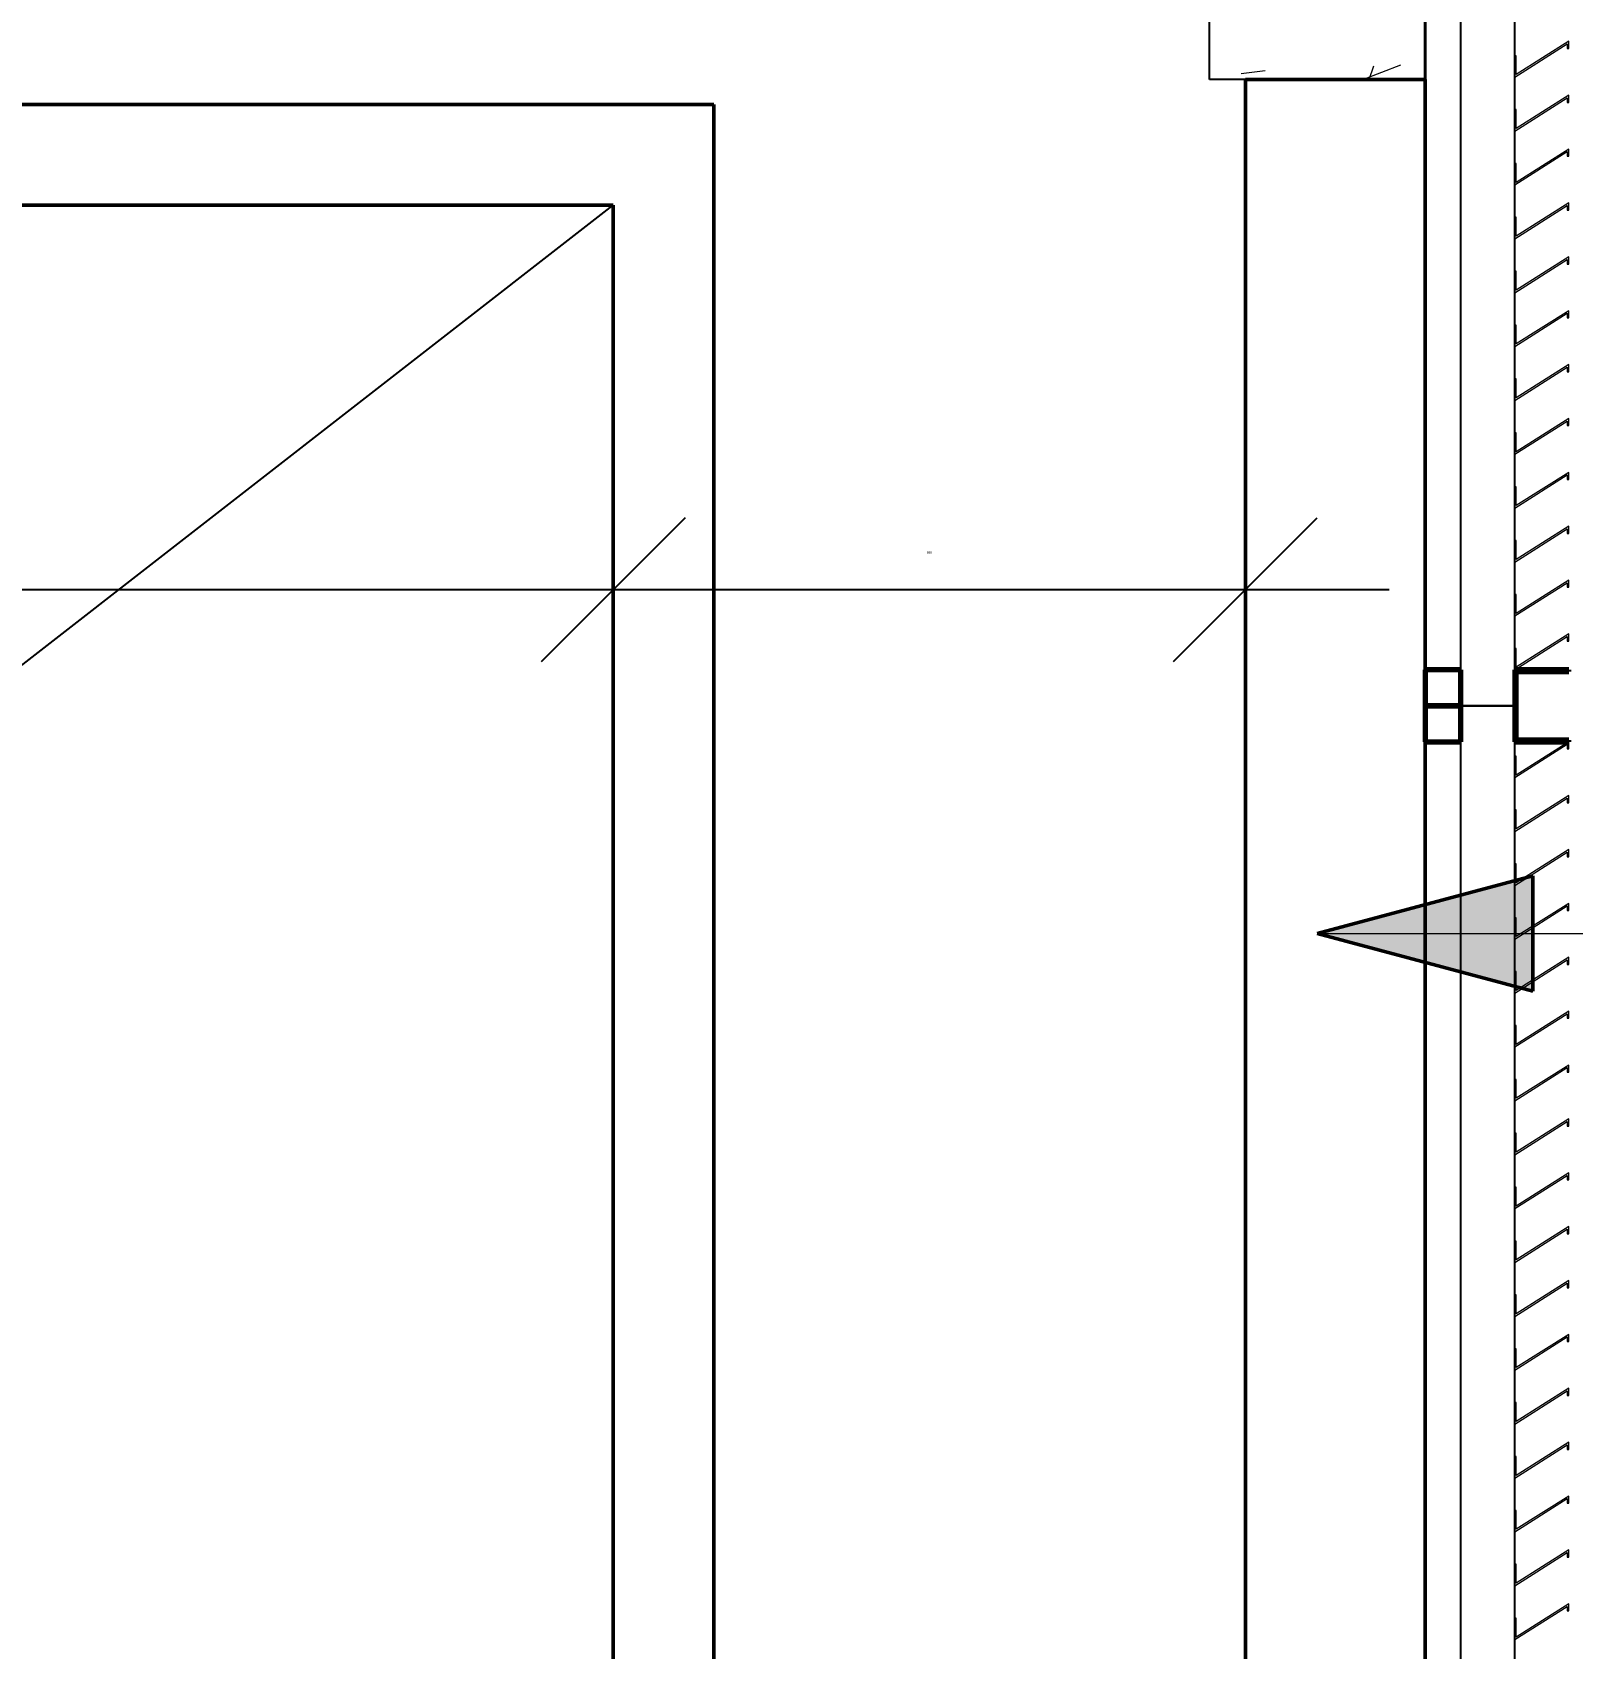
# Model space of a CAD drawing. Header units: millimetres. Extents: x -1379 to 1385823, y -4884429 to 548763.
# Drawn here: x 295061 to 297205, y -2303227 to -2300977 of the extents above; entities that cross this region are included whole.
import ezdxf

# ---------------------------------------------------------------- set-up
doc = ezdxf.new("R2010")
doc.units = ezdxf.units.MM
doc.layers.add('000 - CONCRETE_COL_CUT_COLOR_5', color=7, linetype='Continuous')
doc.layers.add('000 - D I M', color=7, linetype='Continuous')
doc.layers.add('000 - CONCRETE_EX_LOUVERS_DEF_SUB', color=7, linetype='Continuous', plot=False)
for name, color, linetype, lineweight in [('_ _ A-DETL-OPENING', 7, 'Continuous', 25), ('A-COLS-E', 7, 'Continuous', 35), ('A-FLOR-E', 7, 'Continuous', 35), ('A-GENM', 7, 'Continuous', 35), ('A-GLAZ-CURT', 7, 'Continuous', 35), ('G-ANNO-SPOR', 7, 'Continuous', 9), ('WALL-E', 7, 'Continuous', 50)]:
    doc.layers.add(name, color=color, linetype=linetype, lineweight=lineweight)
doc.styles.add('Arial_2', font='arial.ttf', dxfattribs={"height": 3})
doc.dimstyles.new('DPA-DIM-3_0_T-T', dxfattribs={"dimscale": 304.8, "dimtxt": 306.07782, "dimasz": 0.656168, "dimexe": 0.656168, "dimexo": 0.0625, "dimgap": 0.164042, "dimtad": 1, "dimdec": 0, "dimzin": 0, "dimdsep": 46, "dimtxsty": 'Arial_2', "dimblk1": 'OBLIQUE', "dimblk2": 'OBLIQUE', "dimsah": 1, "dimcen": 0.09, "dimdle": 0.656168, "dimclrd": 7, "dimclre": 7, "dimclrt": 7, "dimadec": 8, "dimazin": 0, "dimtfac": 1, "dimtdec": 4, "dimtix": 1, "dimtmove": 0, "dimatfit": 3, "dimfxl": 1.312336, "dimfxlon": 1, "dimtvp": 1, "dimtolj": 1, "dimtzin": 0, "dimarcsym": 2})

# ---------------------------------------------------------------- blocks, each defined once
blk = doc.blocks.new('DPA_Rectangular - 300 x 700mm-V9-IV01 - LOWER ROOF LEVEL PLAN')
at = {"layer": '000 - CONCRETE_COL_CUT_COLOR_5', "lineweight": 9}
h = blk.add_hatch(dxfattribs=at)
h.set_pattern_fill('FP_10', style=0, pattern_type=2)
h.set_pattern_definition([(50, (-233076.46, 2308050.5), (728.7365, -63.75582), [76.2, -838.2]), (355, (-233076.5, 2308050.5), (-140.97162, 764.2276), [60.96, -670.56]), (100.451, (-233015.74, 2308045.2), (587.77, 700.46675), [64.76, -712.36]), (46.184, (-233076.5, 2308253.7), (1084.31624, -168.17096), [114.3, -1257.3]), (96.636, (-232986.1, 2308239.7), (949.6099, 989.70985), [97.14, -1068.54]), (351.184, (-233076.5, 2308253.7), (949.62055, 989.70115), [91.44, -1005.84]), (21, (-232974.86, 2308202.9), (606.45787, -409.06057), [76.2, -838.2]), (326, (-232974.9, 2308202.9), (247.20834, 736.75292), [60.96, -670.56]), (71.451, (-232924.3, 2308168.8), (853.66825, 327.68547), [64.76, -712.36]), (37.5, (-233076.46, 2308050.48), (12.354693, 338.22012), [33.528, -628.904, 33.528, -1320.292]), (37.5, (-233076.46, 2308050.48), (12.354693, 338.22012), [-695.96, -647.192, 33.528, -639.572]), (7.5, (-233076.46, 2308050.48), (267.278874, 400.722127), [33.528, -354.584, 33.528, -870.204]), (7.5, (-233076.46, 2308050.48), (267.278874, 400.722127), [-421.64, -613.664, 33.528, -223.012]), (327.5, (-233303.03, 2308050.48), (542.36333, -22.915345), [33.528, -220.472, 33.528, -1810.512]), (327.5, (-233303.03, 2308050.48), (542.36333, -22.915345), [-287.528, -758.952, 33.528, -1018.032]), (317.5, (-233404.63, 2308050.5), (592.51696, 101.70711), [33.528, -296.672, 33.528, -1239.52]), (317.5, (-233404.63, 2308050.5), (592.51696, 101.70711), [-363.728, -492.76, 33.528, -713.232])])
h.paths.add_polyline_path([(150, -350), (150, 350), (-150, 350), (-150, -350)])
at = {"layer": '000 - CONCRETE_COL_CUT_COLOR_5', "color": 7}
for p, q in [((-150, 350), (150, 350)), ((-150, -350), (-150, 350)), ((150, 350), (150, -350)), ((150, -350), (-150, -350))]:
    blk.add_line(p, q, dxfattribs=at)
blk = doc.blocks.new('DPA_CP_Entrance Louver Grill Vertical Z - Louver Grill Vertical Z-4595767-IV01 - LOWER ROOF LEVEL PLAN')
at = {"layer": '000 - CONCRETE_EX_LOUVERS_DEF_SUB', "color": 7, "lineweight": 70}
for p, q in [((-700, 0), (-750, 0)), ((-750, 0), (-750, -50)), ((-700, -50), (-700, 0)), ((750, 0), (700, 0)), ((700, 0), (700, -50)), ((750, -50), (750, 0)), ((-750, -50), (-700, -50)), ((700, -50), (750, -50)), ((-700, -125), (-750, -125)), ((-750, -125), (-750, -127)), ((-750, -127), (-702, -127)), ((-702, -127), (-702, -200)), ((-700, -200), (-700, -125)), ((750, -125), (700, -125)), ((700, -125), (700, -200)), ((702, -200), (702, -127)), ((702, -127), (750, -127)), ((750, -127), (750, -125)), ((-702, -200), (-700, -200)), ((700, -200), (702, -200))]:
    blk.add_line(p, q, dxfattribs=at)
at = {"layer": '000 - CONCRETE_EX_LOUVERS_DEF_SUB', "color": 7}
for p, q in [((-750, -125), (-750, -50)), ((-750, -50), (750, -50)), ((750, -50), (750, -125)), ((-750, -125), (750, -125))]:
    blk.add_line(p, q, dxfattribs=at)
blk = doc.blocks.new('GM_Louver Grill Vertical Z1 - Z Profile-V214-IV01 - LOWER ROOF LEVEL PLAN')
at = {"layer": '000 - CONCRETE_EX_LOUVERS_DEF_SUB', "color": 7, "lineweight": 9}
for p, q in [((30, 0), (0.1, 0)), ((0.1, 0), (46.4, -73)), ((30, -2), (30, 0)), ((50, -75), (3.7, -2)), ((3.7, -2), (30, -2)), ((46.4, -73), (40, -73)), ((40, -73), (40, -75)), ((40, -75), (50, -75))]:
    blk.add_line(p, q, dxfattribs=at)
blk = doc.blocks.new('GM_Louver Grill Vertical Z1 - Z Profile-V215-IV01 - LOWER ROOF LEVEL PLAN')
at = {"layer": '000 - CONCRETE_EX_LOUVERS_DEF_SUB', "lineweight": 9}
h = blk.add_hatch(dxfattribs=at)
h.set_pattern_fill('FP_35', style=0, pattern_type=2)
h.set_pattern_definition([(320, (2310272.5, 233351.46), (-63.75582, -728.7365), [76.2, -838.2]), (265, (2310272.5, 233351.5), (764.2276, 140.97162), [60.96, -670.56]), (10.451, (2310267.2, 233290.74), (700.46675, -587.77), [64.76, -712.36]), (316.184, (2310475.7, 233351.5), (-168.17096, -1084.31624), [114.3, -1257.3]), (6.636, (2310461.7, 233261.1), (989.70985, -949.6099), [97.14, -1068.54]), (261.184, (2310475.7, 233351.5), (989.70115, -949.62055), [91.44, -1005.84]), (291, (2310424.9, 233249.86), (-409.06057, -606.45787), [76.2, -838.2]), (236, (2310424.9, 233249.9), (736.75292, -247.20834), [60.96, -670.56]), (341.451, (2310390.8, 233199.3), (327.68547, -853.66825), [64.76, -712.36]), (307.5, (2310272.48, 233351.46), (338.22012, -12.354693), [33.528, -628.904, 33.528, -1320.292]), (307.5, (2310272.48, 233351.46), (338.22012, -12.354693), [-695.96, -647.192, 33.528, -639.572]), (277.5, (2310272.48, 233351.46), (400.722127, -267.278874), [33.528, -354.584, 33.528, -870.204]), (277.5, (2310272.48, 233351.46), (400.722127, -267.278874), [-421.64, -613.664, 33.528, -223.012]), (237.5, (2310272.48, 233578.03), (-22.915345, -542.36333), [33.528, -220.472, 33.528, -1810.512]), (237.5, (2310272.48, 233578.03), (-22.915345, -542.36333), [-287.528, -758.952, 33.528, -1018.032]), (227.5, (2310272.5, 233679.63), (101.70711, -592.51696), [33.528, -296.672, 33.528, -1239.52]), (227.5, (2310272.5, 233679.63), (101.70711, -592.51696), [-363.728, -492.76, 33.528, -713.232])])
h.paths.add_polyline_path([(0.1, 0), (46.4, -73), (40, -73), (40, -75), (50, -75), (3.7, -2), (30, -2), (30, 0)])
at = {"layer": '000 - CONCRETE_EX_LOUVERS_DEF_SUB', "color": 7, "lineweight": 9}
for p, q in [((30, 0), (0.1, 0)), ((0.1, 0), (46.4, -73)), ((30, -2), (30, 0)), ((50, -75), (3.7, -2)), ((3.7, -2), (30, -2)), ((46.4, -73), (40, -73)), ((40, -73), (40, -75)), ((40, -75), (50, -75))]:
    blk.add_line(p, q, dxfattribs=at)
blk = doc.blocks.new('GM_Louver Grill Vertical Z1 - Z Profile-V216-IV01 - LOWER ROOF LEVEL PLAN')
at = {"layer": '000 - CONCRETE_EX_LOUVERS_DEF_SUB', "color": 7, "lineweight": 9}
for p, q in [((30, 0), (0.1, 0)), ((0.1, 0), (46.4, -73)), ((30, -2), (30, 0)), ((50, -75), (3.7, -2)), ((3.7, -2), (30, -2)), ((46.4, -73), (40, -73)), ((40, -73), (40, -75)), ((40, -75), (50, -75))]:
    blk.add_line(p, q, dxfattribs=at)
blk = doc.blocks.new('GM_Louver Grill Vertical Z1 - Z Profile-V217-IV01 - LOWER ROOF LEVEL PLAN')
at = {"layer": '000 - CONCRETE_EX_LOUVERS_DEF_SUB', "color": 7, "lineweight": 9}
for p, q in [((30, 0), (0.1, 0)), ((0.1, 0), (46.4, -73)), ((30, -2), (30, 0)), ((50, -75), (3.7, -2)), ((3.7, -2), (30, -2)), ((46.4, -73), (40, -73)), ((40, -73), (40, -75)), ((40, -75), (50, -75))]:
    blk.add_line(p, q, dxfattribs=at)
blk = doc.blocks.new('GM_Louver Grill Vertical Z1 - Z Profile-V218-IV01 - LOWER ROOF LEVEL PLAN')
at = {"layer": '000 - CONCRETE_EX_LOUVERS_DEF_SUB', "color": 7, "lineweight": 9}
for p, q in [((30, 0), (0.1, 0)), ((0.1, 0), (46.4, -73)), ((30, -2), (30, 0)), ((50, -75), (3.7, -2)), ((3.7, -2), (30, -2)), ((46.4, -73), (40, -73)), ((40, -73), (40, -75)), ((40, -75), (50, -75))]:
    blk.add_line(p, q, dxfattribs=at)
blk = doc.blocks.new('GM_Louver Grill Vertical Z1 - Z Profile-V219-IV01 - LOWER ROOF LEVEL PLAN')
at = {"layer": '000 - CONCRETE_EX_LOUVERS_DEF_SUB', "color": 7, "lineweight": 9}
for p, q in [((30, 0), (0.1, 0)), ((0.1, 0), (46.4, -73)), ((30, -2), (30, 0)), ((50, -75), (3.7, -2)), ((3.7, -2), (30, -2)), ((46.4, -73), (40, -73)), ((40, -73), (40, -75)), ((40, -75), (50, -75))]:
    blk.add_line(p, q, dxfattribs=at)
blk = doc.blocks.new('GM_Louver Grill Vertical Z1 - Z Profile-V221-IV01 - LOWER ROOF LEVEL PLAN')
at = {"layer": '000 - CONCRETE_EX_LOUVERS_DEF_SUB', "color": 7, "lineweight": 9}
for p, q in [((30, 0), (0.1, 0)), ((0.1, 0), (46.4, -73)), ((30, -2), (30, 0)), ((50, -75), (3.7, -2)), ((3.7, -2), (30, -2)), ((46.4, -73), (40, -73)), ((40, -73), (40, -75)), ((40, -75), (50, -75))]:
    blk.add_line(p, q, dxfattribs=at)
blk = doc.blocks.new('GM_Louver Grill Vertical Z1 - Z Profile-V223-IV01 - LOWER ROOF LEVEL PLAN')
at = {"layer": '000 - CONCRETE_EX_LOUVERS_DEF_SUB', "color": 7, "lineweight": 9}
for p, q in [((30, 0), (0.1, 0)), ((0.1, 0), (46.4, -73)), ((30, -2), (30, 0)), ((50, -75), (3.7, -2)), ((3.7, -2), (30, -2)), ((46.4, -73), (40, -73)), ((40, -73), (40, -75)), ((40, -75), (50, -75))]:
    blk.add_line(p, q, dxfattribs=at)
blk = doc.blocks.new('GM_Louver Grill Vertical Z1 - Z Profile-V224-IV01 - LOWER ROOF LEVEL PLAN')
at = {"layer": '000 - CONCRETE_EX_LOUVERS_DEF_SUB', "color": 7, "lineweight": 9}
for p, q in [((30, 0), (0.1, 0)), ((0.1, 0), (46.4, -73)), ((30, -2), (30, 0)), ((50, -75), (3.7, -2)), ((3.7, -2), (30, -2)), ((46.4, -73), (40, -73)), ((40, -73), (40, -75)), ((40, -75), (50, -75))]:
    blk.add_line(p, q, dxfattribs=at)
blk = doc.blocks.new('GM_Louver Grill Vertical Z1 - Z Profile-V225-IV01 - LOWER ROOF LEVEL PLAN')
at = {"layer": '000 - CONCRETE_EX_LOUVERS_DEF_SUB', "color": 7, "lineweight": 9}
for p, q in [((30, 0), (0.1, 0)), ((0.1, 0), (46.4, -73)), ((30, -2), (30, 0)), ((50, -75), (3.7, -2)), ((3.7, -2), (30, -2)), ((46.4, -73), (40, -73)), ((40, -73), (40, -75)), ((40, -75), (50, -75))]:
    blk.add_line(p, q, dxfattribs=at)
blk = doc.blocks.new('GM_Louver Grill Vertical Z1 - Z Profile-V226-IV01 - LOWER ROOF LEVEL PLAN')
at = {"layer": '000 - CONCRETE_EX_LOUVERS_DEF_SUB', "color": 7, "lineweight": 9}
for p, q in [((30, 0), (0.1, 0)), ((0.1, 0), (46.4, -73)), ((30, -2), (30, 0)), ((50, -75), (3.7, -2)), ((3.7, -2), (30, -2)), ((46.4, -73), (40, -73)), ((40, -73), (40, -75)), ((40, -75), (50, -75))]:
    blk.add_line(p, q, dxfattribs=at)
blk = doc.blocks.new('GM_Louver Grill Vertical Z1 - Z Profile-V227-IV01 - LOWER ROOF LEVEL PLAN')
at = {"layer": '000 - CONCRETE_EX_LOUVERS_DEF_SUB', "color": 7, "lineweight": 9}
for p, q in [((30, 0), (0.1, 0)), ((0.1, 0), (46.4, -73)), ((30, -2), (30, 0)), ((50, -75), (3.7, -2)), ((3.7, -2), (30, -2)), ((46.4, -73), (40, -73)), ((40, -73), (40, -75)), ((40, -75), (50, -75))]:
    blk.add_line(p, q, dxfattribs=at)
blk = doc.blocks.new('GM_Louver Grill Vertical Z1 - Z Profile-V228-IV01 - LOWER ROOF LEVEL PLAN')
at = {"layer": '000 - CONCRETE_EX_LOUVERS_DEF_SUB', "color": 7, "lineweight": 9}
for p, q in [((30, 0), (0.1, 0)), ((0.1, 0), (46.4, -73)), ((30, -2), (30, 0)), ((50, -75), (3.7, -2)), ((3.7, -2), (30, -2)), ((46.4, -73), (40, -73)), ((40, -73), (40, -75)), ((40, -75), (50, -75))]:
    blk.add_line(p, q, dxfattribs=at)
blk = doc.blocks.new('GM_Louver Grill Vertical Z1 - Z Profile-V229-IV01 - LOWER ROOF LEVEL PLAN')
at = {"layer": '000 - CONCRETE_EX_LOUVERS_DEF_SUB', "color": 7, "lineweight": 9}
for p, q in [((30, 0), (0.1, 0)), ((0.1, 0), (46.4, -73)), ((30, -2), (30, 0)), ((50, -75), (3.7, -2)), ((3.7, -2), (30, -2)), ((46.4, -73), (40, -73)), ((40, -73), (40, -75)), ((40, -75), (50, -75))]:
    blk.add_line(p, q, dxfattribs=at)
blk = doc.blocks.new('GM_Louver Grill Vertical Z1 - Z Profile-V230-IV01 - LOWER ROOF LEVEL PLAN')
at = {"layer": '000 - CONCRETE_EX_LOUVERS_DEF_SUB', "color": 7, "lineweight": 9}
for p, q in [((30, 0), (0.1, 0)), ((0.1, 0), (46.4, -73)), ((30, -2), (30, 0)), ((50, -75), (3.7, -2)), ((3.7, -2), (30, -2)), ((46.4, -73), (40, -73)), ((40, -73), (40, -75)), ((40, -75), (50, -75))]:
    blk.add_line(p, q, dxfattribs=at)
blk = doc.blocks.new('GM_Louver Grill Vertical Z1 - Z Profile-V231-IV01 - LOWER ROOF LEVEL PLAN')
at = {"layer": '000 - CONCRETE_EX_LOUVERS_DEF_SUB', "color": 7, "lineweight": 9}
for p, q in [((30, 0), (0.1, 0)), ((0.1, 0), (46.4, -73)), ((30, -2), (30, 0)), ((50, -75), (3.7, -2)), ((3.7, -2), (30, -2)), ((46.4, -73), (40, -73)), ((40, -73), (40, -75)), ((40, -75), (50, -75))]:
    blk.add_line(p, q, dxfattribs=at)
blk = doc.blocks.new('GM_Louver Grill Vertical Z1 - Z Profile-V232-IV01 - LOWER ROOF LEVEL PLAN')
at = {"layer": '000 - CONCRETE_EX_LOUVERS_DEF_SUB', "color": 7, "lineweight": 9}
for p, q in [((30, 0), (0.1, 0)), ((0.1, 0), (46.4, -73)), ((30, -2), (30, 0)), ((50, -75), (3.7, -2)), ((3.7, -2), (30, -2)), ((46.4, -73), (40, -73)), ((40, -73), (40, -75)), ((40, -75), (50, -75))]:
    blk.add_line(p, q, dxfattribs=at)
blk = doc.blocks.new('GM_Louver Grill Vertical Z1 - Z Profile-V235-IV01 - LOWER ROOF LEVEL PLAN')
at = {"layer": '000 - CONCRETE_EX_LOUVERS_DEF_SUB', "color": 7, "lineweight": 9}
for p, q in [((30, 0), (0.1, 0)), ((0.1, 0), (46.4, -73)), ((30, -2), (30, 0)), ((50, -75), (3.7, -2)), ((3.7, -2), (30, -2)), ((46.4, -73), (40, -73)), ((40, -73), (40, -75)), ((40, -75), (50, -75))]:
    blk.add_line(p, q, dxfattribs=at)
blk = doc.blocks.new('GM_Louver Grill Vertical Z1 - Z Profile-V236-IV01 - LOWER ROOF LEVEL PLAN')
at = {"layer": '000 - CONCRETE_EX_LOUVERS_DEF_SUB', "color": 7, "lineweight": 9}
for p, q in [((30, 0), (0.1, 0)), ((0.1, 0), (46.4, -73)), ((30, -2), (30, 0)), ((50, -75), (3.7, -2)), ((3.7, -2), (30, -2)), ((46.4, -73), (40, -73)), ((40, -73), (40, -75)), ((40, -75), (50, -75))]:
    blk.add_line(p, q, dxfattribs=at)
blk = doc.blocks.new('GM_Louver Grill Vertical Z1 - Z Profile-V237-IV01 - LOWER ROOF LEVEL PLAN')
at = {"layer": '000 - CONCRETE_EX_LOUVERS_DEF_SUB', "color": 7, "lineweight": 9}
for p, q in [((30, 0), (0.1, 0)), ((0.1, 0), (46.4, -73)), ((30, -2), (30, 0)), ((50, -75), (3.7, -2)), ((3.7, -2), (30, -2)), ((46.4, -73), (40, -73)), ((40, -73), (40, -75)), ((40, -75), (50, -75))]:
    blk.add_line(p, q, dxfattribs=at)
blk = doc.blocks.new('GM_Louver Grill Vertical Z1 - Z Profile-V238-IV01 - LOWER ROOF LEVEL PLAN')
at = {"layer": '000 - CONCRETE_EX_LOUVERS_DEF_SUB', "color": 7, "lineweight": 9}
for p, q in [((30, 0), (0.1, 0)), ((0.1, 0), (46.4, -73)), ((30, -2), (30, 0)), ((50, -75), (3.7, -2)), ((3.7, -2), (30, -2)), ((46.4, -73), (40, -73)), ((40, -73), (40, -75)), ((40, -75), (50, -75))]:
    blk.add_line(p, q, dxfattribs=at)
blk = doc.blocks.new('GM_Louver Grill Vertical Z1 - Z Profile-V239-IV01 - LOWER ROOF LEVEL PLAN')
at = {"layer": '000 - CONCRETE_EX_LOUVERS_DEF_SUB', "color": 7, "lineweight": 9}
for p, q in [((30, 0), (0.1, 0)), ((0.1, 0), (46.4, -73)), ((30, -2), (30, 0)), ((50, -75), (3.7, -2)), ((3.7, -2), (30, -2)), ((46.4, -73), (40, -73)), ((40, -73), (40, -75)), ((40, -75), (50, -75))]:
    blk.add_line(p, q, dxfattribs=at)
blk = doc.blocks.new('GM_Louver Grill Vertical Z1 - Z Profile-V240-IV01 - LOWER ROOF LEVEL PLAN')
at = {"layer": '000 - CONCRETE_EX_LOUVERS_DEF_SUB', "color": 7, "lineweight": 9}
for p, q in [((30, 0), (0.1, 0)), ((0.1, 0), (46.4, -73)), ((30, -2), (30, 0)), ((50, -75), (3.7, -2)), ((3.7, -2), (30, -2)), ((46.4, -73), (40, -73)), ((40, -73), (40, -75)), ((40, -75), (50, -75))]:
    blk.add_line(p, q, dxfattribs=at)
blk = doc.blocks.new('GM_Louver Grill Vertical Z1 - Z Profile-V241-IV01 - LOWER ROOF LEVEL PLAN')
at = {"layer": '000 - CONCRETE_EX_LOUVERS_DEF_SUB', "lineweight": 9}
h = blk.add_hatch(dxfattribs=at)
h.set_pattern_fill('FP_37', style=0, pattern_type=2)
h.set_pattern_definition([(320, (2308847.5, 233351.46), (-63.75582, -728.7365), [76.2, -838.2]), (265, (2308847.5, 233351.5), (764.2276, 140.97162), [60.96, -670.56]), (10.451, (2308842.2, 233290.74), (700.46675, -587.77), [64.76, -712.36]), (316.184, (2309050.7, 233351.5), (-168.17096, -1084.31624), [114.3, -1257.3]), (6.636, (2309036.7, 233261.1), (989.70985, -949.6099), [97.14, -1068.54]), (261.184, (2309050.7, 233351.5), (989.70115, -949.62055), [91.44, -1005.84]), (291, (2308999.9, 233249.86), (-409.06057, -606.45787), [76.2, -838.2]), (236, (2308999.9, 233249.9), (736.75292, -247.20834), [60.96, -670.56]), (341.451, (2308965.8, 233199.3), (327.68547, -853.66825), [64.76, -712.36]), (307.5, (2308847.48, 233351.46), (338.22012, -12.354693), [33.528, -628.904, 33.528, -1320.292]), (307.5, (2308847.48, 233351.46), (338.22012, -12.354693), [-695.96, -647.192, 33.528, -639.572]), (277.5, (2308847.48, 233351.46), (400.722127, -267.278874), [33.528, -354.584, 33.528, -870.204]), (277.5, (2308847.48, 233351.46), (400.722127, -267.278874), [-421.64, -613.664, 33.528, -223.012]), (237.5, (2308847.48, 233578.03), (-22.915345, -542.36333), [33.528, -220.472, 33.528, -1810.512]), (237.5, (2308847.48, 233578.03), (-22.915345, -542.36333), [-287.528, -758.952, 33.528, -1018.032]), (227.5, (2308847.5, 233679.63), (101.70711, -592.51696), [33.528, -296.672, 33.528, -1239.52]), (227.5, (2308847.5, 233679.63), (101.70711, -592.51696), [-363.728, -492.76, 33.528, -713.232])])
h.paths.add_polyline_path([(0.1, 0), (46.4, -73), (40, -73), (40, -75), (50, -75), (3.7, -2), (30, -2), (30, 0)])
at = {"layer": '000 - CONCRETE_EX_LOUVERS_DEF_SUB', "color": 7, "lineweight": 9}
for p, q in [((30, 0), (0.1, 0)), ((0.1, 0), (46.4, -73)), ((30, -2), (30, 0)), ((50, -75), (3.7, -2)), ((3.7, -2), (30, -2)), ((46.4, -73), (40, -73)), ((40, -73), (40, -75)), ((40, -75), (50, -75))]:
    blk.add_line(p, q, dxfattribs=at)
blk = doc.blocks.new('GM_Louver Grill Vertical Z1 - Z Profile-V242-IV01 - LOWER ROOF LEVEL PLAN')
at = {"layer": '000 - CONCRETE_EX_LOUVERS_DEF_SUB', "color": 7, "lineweight": 9}
for p, q in [((30, 0), (0.1, 0)), ((0.1, 0), (46.4, -73)), ((30, -2), (30, 0)), ((50, -75), (3.7, -2)), ((3.7, -2), (30, -2)), ((46.4, -73), (40, -73)), ((40, -73), (40, -75)), ((40, -75), (50, -75))]:
    blk.add_line(p, q, dxfattribs=at)
blk = doc.blocks.new('GM_Louver Grill Vertical Z1 - Z Profile-V243-IV01 - LOWER ROOF LEVEL PLAN')
at = {"layer": '000 - CONCRETE_EX_LOUVERS_DEF_SUB', "color": 7, "lineweight": 9}
for p, q in [((30, 0), (0.1, 0)), ((0.1, 0), (46.4, -73)), ((30, -2), (30, 0)), ((50, -75), (3.7, -2)), ((3.7, -2), (30, -2)), ((46.4, -73), (40, -73)), ((40, -73), (40, -75)), ((40, -75), (50, -75))]:
    blk.add_line(p, q, dxfattribs=at)
blk = doc.blocks.new('GM_Louver Grill Vertical Z1 - Z Profile-V244-IV01 - LOWER ROOF LEVEL PLAN')
at = {"layer": '000 - CONCRETE_EX_LOUVERS_DEF_SUB', "color": 7, "lineweight": 9}
for p, q in [((30, 0), (0.1, 0)), ((0.1, 0), (46.4, -73)), ((30, -2), (30, 0)), ((50, -75), (3.7, -2)), ((3.7, -2), (30, -2)), ((46.4, -73), (40, -73)), ((40, -73), (40, -75)), ((40, -75), (50, -75))]:
    blk.add_line(p, q, dxfattribs=at)
blk = doc.blocks.new('GM_Louver Grill Vertical Z1 - Z Profile-V245-IV01 - LOWER ROOF LEVEL PLAN')
at = {"layer": '000 - CONCRETE_EX_LOUVERS_DEF_SUB', "color": 7, "lineweight": 9}
for p, q in [((30, 0), (0.1, 0)), ((0.1, 0), (46.4, -73)), ((30, -2), (30, 0)), ((50, -75), (3.7, -2)), ((3.7, -2), (30, -2)), ((46.4, -73), (40, -73)), ((40, -73), (40, -75)), ((40, -75), (50, -75))]:
    blk.add_line(p, q, dxfattribs=at)
blk = doc.blocks.new('GM_Louver Grill Vertical Z1 - Z Profile-V247-IV01 - LOWER ROOF LEVEL PLAN')
at = {"layer": '000 - CONCRETE_EX_LOUVERS_DEF_SUB', "color": 7, "lineweight": 9}
for p, q in [((30, 0), (0.1, 0)), ((0.1, 0), (46.4, -73)), ((30, -2), (30, 0)), ((50, -75), (3.7, -2)), ((3.7, -2), (30, -2)), ((46.4, -73), (40, -73)), ((40, -73), (40, -75)), ((40, -75), (50, -75))]:
    blk.add_line(p, q, dxfattribs=at)
blk = doc.blocks.new('_Oblique')
at = {"color": 7, "linetype": 'ByBlock', "lineweight": -2}
blk.add_line((-0.5, -0.5), (0.5, 0.5), dxfattribs=at)
blk = doc.blocks.new('DIMBLOCK10-IV01 - LOWER ROOF LEVEL PLAN')
at = {"layer": '000 - D I M', "color": 7, "lineweight": -2, "transparency": 16777216}
for p, q in [((291369.6, -2301371.8), (291369.6, -2301952.8)), ((295869.6, -2301371.8), (295869.6, -2301952.8)), ((291169.6, -2301752.8), (296069.6, -2301752.8))]:
    blk.add_line(p, q, dxfattribs=at)
at = {"layer": 'Defpoints', "color": 7, "transparency": 16777216}
for p in [(291369.6, -2301352.8), (295869.6, -2301352.8), (295869.6, -2301752.8)]:
    blk.add_point(p, dxfattribs=at)
at = {"layer": '000 - D I M', "color": 7, "lineweight": -2, "transparency": 16777216, "xscale": 200, "yscale": 200, "zscale": 200, "rotation": 180}
blk.add_blockref('_Oblique', (291369.6, -2301752.8), dxfattribs=at)
at = {"layer": '000 - D I M', "color": 7, "lineweight": -2, "transparency": 16777216, "xscale": 200, "yscale": 200, "zscale": 200}
blk.add_blockref('_Oblique', (295869.6, -2301752.8), dxfattribs=at)
at = {"layer": '000 - D I M', "color": 7, "transparency": 16777216, "insert": (293619.6, -2301701.3), "char_height": 3, "width": 1107.531, "attachment_point": 5, "style": 'Arial_2'}
blk.add_mtext('\\A1;4500', dxfattribs=at)
blk = doc.blocks.new('DIMBLOCK11-IV01 - LOWER ROOF LEVEL PLAN')
at = {"layer": '000 - D I M', "color": 7, "lineweight": -2, "transparency": 16777216}
for p, q in [((295869.6, -2301371.8), (295869.6, -2301952.8)), ((296749.6, -2301371.8), (296749.6, -2301952.8)), ((295669.6, -2301752.8), (296949.6, -2301752.8))]:
    blk.add_line(p, q, dxfattribs=at)
at = {"layer": 'Defpoints', "color": 7, "transparency": 16777216}
for p in [(295869.6, -2301352.8), (296749.6, -2301352.8), (296749.6, -2301752.8)]:
    blk.add_point(p, dxfattribs=at)
at = {"layer": '000 - D I M', "color": 7, "lineweight": -2, "transparency": 16777216, "xscale": 200, "yscale": 200, "zscale": 200, "rotation": 180}
blk.add_blockref('_Oblique', (295869.6, -2301752.8), dxfattribs=at)
at = {"layer": '000 - D I M', "color": 7, "lineweight": -2, "transparency": 16777216, "xscale": 200, "yscale": 200, "zscale": 200}
blk.add_blockref('_Oblique', (296749.6, -2301752.8), dxfattribs=at)
at = {"layer": '000 - D I M', "color": 7, "transparency": 16777216, "insert": (296309.6, -2301701.3), "char_height": 3, "width": 830.648, "attachment_point": 5, "style": 'Arial_2'}
blk.add_mtext('\\A1;880', dxfattribs=at)

msp = doc.modelspace()

# ---------------------------------------------------------------- hatches: boundary and pattern name
at = {"layer": 'G-ANNO-SPOR', "lineweight": 50}
msp.add_hatch(color=7, dxfattribs=at).paths.add_polyline_path([(296849.5, -2302231.7), (297149.5, -2302312.1), (297149.5, -2302151.4)])

# ---------------------------------------------------------------- linework, layer by layer
at = {"layer": '_ _ A-DETL-OPENING', "color": 7}
msp.add_line((291369.6, -2304717.7), (295869.6, -2301217.7), dxfattribs=at)
at = {"layer": 'A-FLOR-E', "color": 7}
for p, q in [((296999.6, -2300342.7), (296999.6, -2306037.7)), ((296999.6, -2306037.7), (296999.6, -2300342.7)), ((296749.6, -2305437.7), (296749.6, -2301042.7)), ((291229.6, -2301077.7), (296009.6, -2301077.7)), ((296009.6, -2301077.7), (296009.6, -2304857.7)), ((295869.6, -2301217.7), (291369.6, -2301217.7)), ((291369.6, -2301217.7), (295869.6, -2301217.7)), ((295869.6, -2304717.7), (295869.6, -2301217.7)), ((295869.6, -2301217.7), (295869.6, -2304717.7))]:
    msp.add_line(p, q, dxfattribs=at)
at = {"layer": 'G-ANNO-SPOR', "color": 7, "lineweight": 50}
for p, q in [((297149.5, -2302151.4), (296849.5, -2302231.7)), ((297149.5, -2302312.1), (297149.5, -2302151.4)), ((296849.5, -2302231.7), (297149.5, -2302312.1))]:
    msp.add_line(p, q, dxfattribs=at)
at = {"layer": 'G-ANNO-SPOR', "color": 7}
msp.add_line((296849.5, -2302231.7), (300756.8, -2302231.7), dxfattribs=at)
at = {"layer": 'WALL-E', "color": 7}
for p, q in [((296749.6, -2305437.7), (296749.6, -2301042.7)), ((296749.6, -2301042.7), (296749.6, -2305437.7)), ((296749.6, -2301042.7), (296999.6, -2301042.7)), ((296749.6, -2301042.7), (296999.6, -2301042.7)), ((296999.6, -2305437.7), (296999.6, -2301042.7)), ((296999.6, -2301042.7), (296999.6, -2305437.7)), ((296009.6, -2301077.7), (291369.6, -2301077.7)), ((291369.6, -2301077.7), (296009.6, -2301077.7)), ((296009.6, -2301077.7), (296009.6, -2301217.7)), ((296009.6, -2301217.7), (296009.6, -2301077.7)), ((295869.6, -2301217.7), (291369.6, -2301217.7)), ((291369.6, -2301217.7), (295869.6, -2301217.7)), ((295869.6, -2301217.7), (295869.6, -2304717.7)), ((295869.6, -2304717.7), (295869.6, -2301217.7)), ((296009.6, -2301217.7), (296009.6, -2304857.7)), ((296009.6, -2304857.7), (296009.6, -2301217.7))]:
    msp.add_line(p, q, dxfattribs=at)

# ---------------------------------------------------------------- block references
at = {"layer": 'A-COLS-E', "color": 7}
msp.add_blockref('DPA_Rectangular - 300 x 700mm-V9-IV01 - LOWER ROOF LEVEL PLAN', (296849.6, -2300692.7), dxfattribs=at)
at = {"layer": 'A-GENM', "color": 7, "lineweight": 9}
for name, p, rotation in [('GM_Louver Grill Vertical Z1 - Z Profile-V235-IV01 - LOWER ROOF LEVEL PLAN', (297124.6, -2301039.7), 90.00000000000348), ('GM_Louver Grill Vertical Z1 - Z Profile-V236-IV01 - LOWER ROOF LEVEL PLAN', (297124.6, -2301114.7), 90.00000000000348), ('GM_Louver Grill Vertical Z1 - Z Profile-V237-IV01 - LOWER ROOF LEVEL PLAN', (297124.6, -2301189.7), 90.00000000000348), ('GM_Louver Grill Vertical Z1 - Z Profile-V238-IV01 - LOWER ROOF LEVEL PLAN', (297124.6, -2301264.7), 90.00000000000348), ('GM_Louver Grill Vertical Z1 - Z Profile-V239-IV01 - LOWER ROOF LEVEL PLAN', (297124.6, -2301339.7), 90.00000000000348), ('GM_Louver Grill Vertical Z1 - Z Profile-V240-IV01 - LOWER ROOF LEVEL PLAN', (297124.6, -2301414.7), 90.00000000000348), ('GM_Louver Grill Vertical Z1 - Z Profile-V241-IV01 - LOWER ROOF LEVEL PLAN', (297124.6, -2301489.7), 90.00000000000348), ('GM_Louver Grill Vertical Z1 - Z Profile-V242-IV01 - LOWER ROOF LEVEL PLAN', (297124.6, -2301564.7), 90.00000000000348), ('GM_Louver Grill Vertical Z1 - Z Profile-V243-IV01 - LOWER ROOF LEVEL PLAN', (297124.6, -2301639.7), 90.00000000000348), ('GM_Louver Grill Vertical Z1 - Z Profile-V244-IV01 - LOWER ROOF LEVEL PLAN', (297124.6, -2301714.7), 90.00000000000348), ('GM_Louver Grill Vertical Z1 - Z Profile-V245-IV01 - LOWER ROOF LEVEL PLAN', (297124.6, -2301789.7), 90.00000000000348), ('GM_Louver Grill Vertical Z1 - Z Profile-V247-IV01 - LOWER ROOF LEVEL PLAN', (297124.6, -2301864.7), 90.00000000000362), ('GM_Louver Grill Vertical Z1 - Z Profile-V221-IV01 - LOWER ROOF LEVEL PLAN', (297124.6, -2302014.7), 90.00000000000362), ('GM_Louver Grill Vertical Z1 - Z Profile-V223-IV01 - LOWER ROOF LEVEL PLAN', (297124.6, -2302089.7), 90.00000000000362), ('GM_Louver Grill Vertical Z1 - Z Profile-V224-IV01 - LOWER ROOF LEVEL PLAN', (297124.6, -2302164.7), 90.00000000000362), ('GM_Louver Grill Vertical Z1 - Z Profile-V225-IV01 - LOWER ROOF LEVEL PLAN', (297124.6, -2302239.7), 90.00000000000362), ('GM_Louver Grill Vertical Z1 - Z Profile-V226-IV01 - LOWER ROOF LEVEL PLAN', (297124.6, -2302314.7), 90.00000000000362), ('GM_Louver Grill Vertical Z1 - Z Profile-V227-IV01 - LOWER ROOF LEVEL PLAN', (297124.6, -2302389.7), 90.00000000000362), ('GM_Louver Grill Vertical Z1 - Z Profile-V228-IV01 - LOWER ROOF LEVEL PLAN', (297124.6, -2302464.7), 90.00000000000362), ('GM_Louver Grill Vertical Z1 - Z Profile-V229-IV01 - LOWER ROOF LEVEL PLAN', (297124.6, -2302539.7), 90.00000000000362), ('GM_Louver Grill Vertical Z1 - Z Profile-V230-IV01 - LOWER ROOF LEVEL PLAN', (297124.6, -2302614.7), 90.00000000000362), ('GM_Louver Grill Vertical Z1 - Z Profile-V231-IV01 - LOWER ROOF LEVEL PLAN', (297124.6, -2302689.7), 90.00000000000362), ('GM_Louver Grill Vertical Z1 - Z Profile-V232-IV01 - LOWER ROOF LEVEL PLAN', (297124.6, -2302764.7), 90.00000000000362), ('GM_Louver Grill Vertical Z1 - Z Profile-V214-IV01 - LOWER ROOF LEVEL PLAN', (297124.6, -2302839.7), 90.00000000000362), ('GM_Louver Grill Vertical Z1 - Z Profile-V215-IV01 - LOWER ROOF LEVEL PLAN', (297124.6, -2302914.7), 90.00000000000362), ('GM_Louver Grill Vertical Z1 - Z Profile-V216-IV01 - LOWER ROOF LEVEL PLAN', (297124.6, -2302989.7), 90.00000000000362), ('GM_Louver Grill Vertical Z1 - Z Profile-V217-IV01 - LOWER ROOF LEVEL PLAN', (297124.6, -2303064.7), 90.00000000000362), ('GM_Louver Grill Vertical Z1 - Z Profile-V218-IV01 - LOWER ROOF LEVEL PLAN', (297124.6, -2303139.7), 90.00000000000362), ('GM_Louver Grill Vertical Z1 - Z Profile-V219-IV01 - LOWER ROOF LEVEL PLAN', (297124.6, -2303214.7), 90.00000000000362)]:
    msp.add_blockref(name, p, dxfattribs=dict(at, rotation=rotation))
at = {"layer": 'A-GLAZ-CURT', "color": 7}
for p, rotation in [((296999.6, -2301164.7), 90.00000000000348), ((296999.6, -2302664.7), 90.00000000000362)]:
    msp.add_blockref('DPA_CP_Entrance Louver Grill Vertical Z - Louver Grill Vertical Z-4595767-IV01 - LOWER ROOF LEVEL PLAN', p, dxfattribs=dict(at, rotation=rotation))

# ---------------------------------------------------------------- dimensions: what is measured, and where the dimension line sits
at = {"layer": '000 - D I M', "color": 7}
for base, p1, p2, override, picture, middle in [((295869.6, -2301752.8), (291369.6, -2301352.8), (295869.6, -2301352.8), {"dimpost": '<>', "dimclrd": 7, "dimclre": 7, "dimclrt": 7, "dimfxl": 4499.999999}, 'DIMBLOCK10-IV01 - LOWER ROOF LEVEL PLAN', (293619.6, -2301701.3)), ((296749.6, -2301752.8), (295869.6, -2301352.8), (296749.6, -2301352.8), {"dimpost": '<>', "dimclrd": 7, "dimclre": 7, "dimclrt": 7, "dimfxl": 880}, 'DIMBLOCK11-IV01 - LOWER ROOF LEVEL PLAN', (296309.6, -2301701.3))]:
    dim = msp.add_linear_dim(base=base, p1=p1, p2=p2, dimstyle='DPA-DIM-3_0_T-T', override=override, dxfattribs=at)
    dim.commit()
    dim.dimension.update_dxf_attribs({"geometry": picture, "text_midpoint": middle})

doc.saveas('drawing.dxf')
